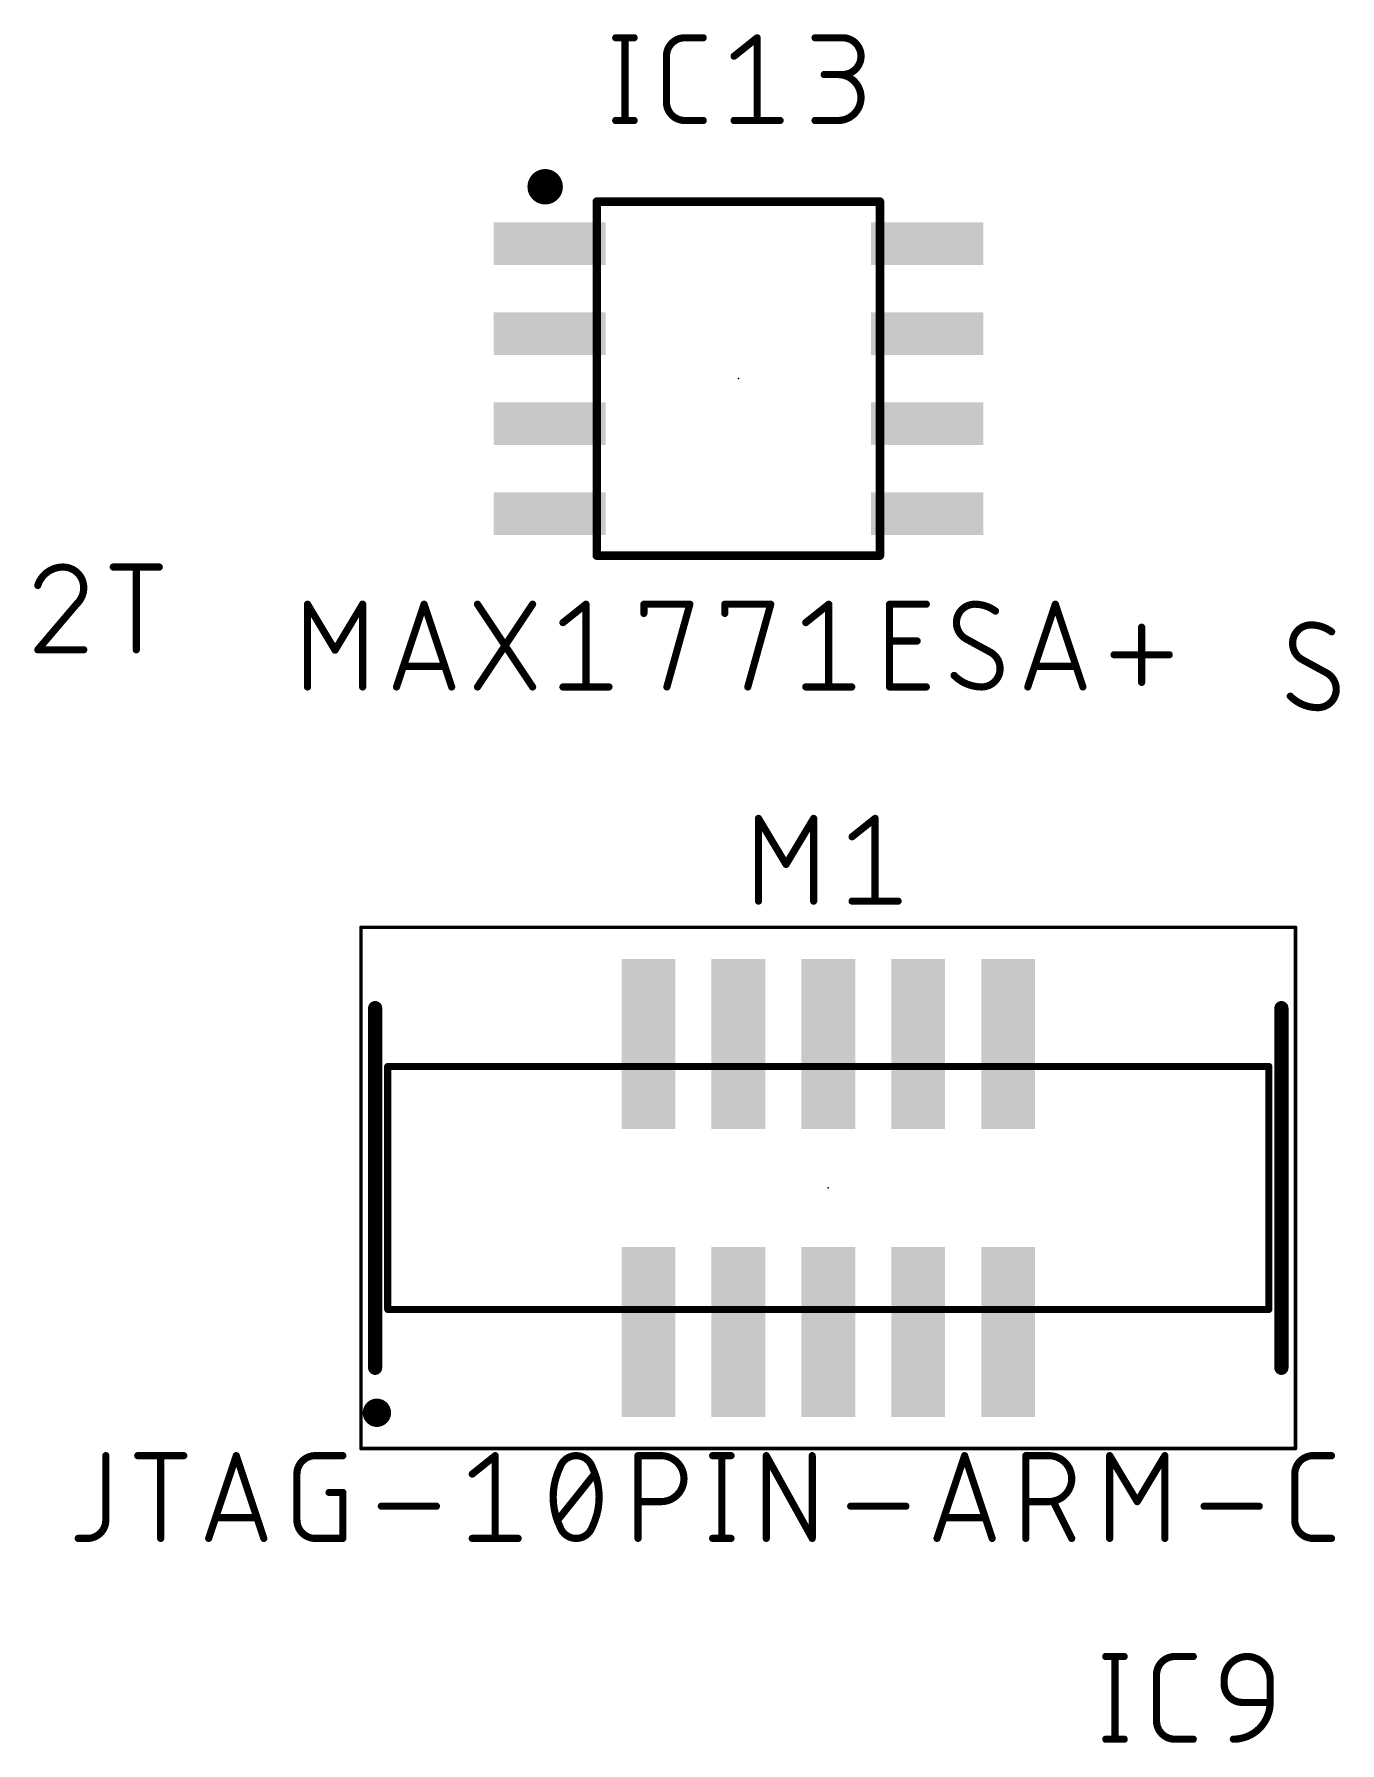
# Model space of a CAD drawing. Extents: x -104 to 160, y 0 to 118.
# Drawn here: x -44.24 to -25.8, y 65.82 to 89.95 of the extents above; entities that cross this region are included whole.
import ezdxf

# ---------------------------------------------------------------- set-up
doc = ezdxf.new("R2010")
doc.units = 0
for name, color, linetype in [('1', 12, 'CONTINUOUS'), ('21', 253, 'CONTINUOUS'), ('23', 53, 'CONTINUOUS'), ('25', 253, 'CONTINUOUS'), ('27', 253, 'CONTINUOUS'), ('39', 12, 'CONTINUOUS'), ('51', 253, 'CONTINUOUS')]:
    doc.layers.add(name, color=color, linetype=linetype)

# ---------------------------------------------------------------- blocks, each defined once
blk = doc.blocks.new('RECT')
blk.add_solid([(-0.5, -0.5), (0.5, -0.5), (-0.5, 0.5), (0.5, 0.5)])

msp = doc.modelspace()

# ---------------------------------------------------------------- linework, layer by layer
at = {"layer": '21'}
for points, const_width in [([(-37.0188, 87.6749, 1), (-37.0188, 87.9249, 1), (-37.0188, 87.6749)], 0.25), ([(-36.26, 87.59, 1), (-36.32, 87.59)], 0.06), ([(-36.29, 87.62, 1), (-36.29, 87.56)], 0.06), ([(-32.26, 87.59, 1), (-32.32, 87.59)], 0.06), ([(-32.29, 87.56, 1), (-32.29, 87.62)], 0.06), ([(-36.32, 87.5499, 1), (-36.26, 87.5499)], 0.06), ([(-32.32, 87.5499, 1), (-32.26, 87.5499)], 0.06), ([(-36.26, 82.6301, 1), (-36.32, 82.6301)], 0.06), ([(-36.29, 82.62, 1), (-36.29, 82.56)], 0.06), ([(-36.32, 82.59, 1), (-36.26, 82.59)], 0.06), ([(-32.26, 82.6301, 1), (-32.32, 82.6301)], 0.06), ([(-32.32, 82.59, 1), (-32.26, 82.59)], 0.06), ([(-32.29, 82.56, 1), (-32.29, 82.62)], 0.06), ([(-39.37, 76.2, 1), (-39.47, 76.2)], 0.1), ([(-26.57, 76.2, 1), (-26.67, 76.2)], 0.1), ([(-39.47, 71.12, 1), (-39.37, 71.12)], 0.1), ([(-26.67, 71.12, 1), (-26.57, 71.12)], 0.1), ([(-39.3954, 70.385, 1), (-39.3954, 70.585, 1), (-39.3954, 70.385)], 0.2)]:
    msp.add_lwpolyline(points, format="xyb", dxfattribs=dict(at, const_width=const_width))
for points, const_width in [([(-36.29, 87.5499), (-36.29, 87.59)], 0.12), ([(-36.29, 87.59), (-32.29, 87.59)], 0.12), ([(-32.29, 87.59), (-32.29, 87.5499)], 0.12), ([(-36.29, 82.6301), (-36.29, 82.59)], 0.12), ([(-36.29, 82.59), (-32.29, 82.59)], 0.12), ([(-32.29, 82.59), (-32.29, 82.6301)], 0.12), ([(-39.42, 76.2), (-39.42, 71.12)], 0.2), ([(-26.62, 71.12), (-26.62, 76.2)], 0.2)]:
    msp.add_lwpolyline(points, dxfattribs=dict(at, const_width=const_width))
at = {"layer": '23'}
for p in [(-34.29, 85.09), (-33.02, 73.66)]:
    msp.add_point(p, dxfattribs=at)
at = {"layer": '25', "const_width": 0.1016}
for points in [[(-36.0221, 89.9041), (-35.7625, 89.9041)], [(-35.8923, 89.9041), (-35.8923, 88.7357)], [(-35.0461, 89.9041), (-34.7865, 89.9041)], [(-34.35, 89.6445), (-34.0254, 89.9041)], [(-34.0254, 89.9041), (-34.0254, 88.7357)], [(-33.207, 89.9041), (-32.8175, 89.9041)], [(-35.3058, 88.9953), (-35.3058, 89.6445)], [(-32.8175, 89.3848), (-33.0772, 89.3848)], [(-36.0221, 88.7357), (-35.7625, 88.7357)], [(-34.7865, 88.7357), (-35.0461, 88.7357)], [(-34.35, 88.7357), (-33.7009, 88.7357)], [(-33.207, 88.7357), (-32.8824, 88.7357)], [(-34.0057, 77.7108), (-34.0057, 78.8792)], [(-34.0057, 78.8792), (-33.6162, 78.2301)], [(-33.6162, 78.2301), (-33.2267, 78.8792)], [(-33.2267, 78.8792), (-33.2267, 77.7108)], [(-32.6835, 78.6196), (-32.3589, 78.8792)], [(-32.3589, 78.8792), (-32.3589, 77.7108)], [(-32.6835, 77.7108), (-32.0343, 77.7108)], [(-29.1006, 67.0428), (-28.841, 67.0428)], [(-28.9708, 67.0428), (-28.9708, 65.8744)], [(-28.1246, 67.0428), (-27.865, 67.0428)], [(-28.3843, 66.134), (-28.3843, 66.7832)], [(-27.4285, 66.6533), (-27.4285, 66.7182)], [(-26.7794, 66.7182), (-26.7794, 66.3937)], [(-26.7794, 66.3937), (-27.1688, 66.3937)], [(-29.1006, 65.8744), (-28.841, 65.8744)], [(-27.865, 65.8744), (-28.1246, 65.8744)]]:
    msp.add_lwpolyline(points, dxfattribs=at)
at = {"layer": '25'}
for points, const_width in [([(-36.0221, 89.9295, 1), (-36.0221, 89.8787)], 0.0508), ([(-35.8669, 89.9041, 1), (-35.9177, 89.9041)], 0.0508), ([(-35.7625, 89.8787, 1), (-35.7625, 89.9295)], 0.0508), ([(-35.0461, 89.9041, 0.4142), (-35.3058, 89.6445)], 0.1016), ([(-35.0461, 89.9295, 1), (-35.0461, 89.8787)], 0.0508), ([(-35.0461, 89.8787, 1), (-35.0461, 89.9295)], 0.0508), ([(-34.7865, 89.8787, 1), (-34.7865, 89.9295)], 0.0508), ([(-34, 89.9041, 1), (-34.0508, 89.9041)], 0.0508), ([(-34.0095, 89.8843, 1), (-34.0413, 89.9239)], 0.0508), ([(-33.207, 89.9295, 1), (-33.207, 89.8787)], 0.0508), ([(-32.8175, 89.3848, 1), (-32.8175, 89.9041)], 0.1016), ([(-32.8175, 89.9295, 1), (-32.8175, 89.8787)], 0.0508), ([(-32.8175, 89.8787, 1), (-32.8175, 89.9295)], 0.0508), ([(-35.2804, 89.6445, 1), (-35.3312, 89.6445)], 0.0508), ([(-35.3312, 89.6445, 1), (-35.2804, 89.6445)], 0.0508), ([(-34.3658, 89.6643, 1), (-34.3341, 89.6246)], 0.0508), ([(-33.0772, 89.4102, 1), (-33.0772, 89.3594)], 0.0508), ([(-32.8824, 88.7357, 1), (-32.8824, 89.3848)], 0.1016), ([(-32.8824, 89.4102, 1), (-32.8824, 89.3594)], 0.0508), ([(-32.8175, 89.4102, 1), (-32.8175, 89.3594)], 0.0508), ([(-32.8175, 89.3594, 1), (-32.8175, 89.4102)], 0.0508), ([(-35.3058, 88.9953, 0.4142), (-35.0461, 88.7357)], 0.1016), ([(-35.2804, 88.9953, 1), (-35.3312, 88.9953)], 0.0508), ([(-35.3312, 88.9953, 1), (-35.2804, 88.9953)], 0.0508), ([(-36.0221, 88.7611, 1), (-36.0221, 88.7103)], 0.0508), ([(-35.9177, 88.7357, 1), (-35.8669, 88.7357)], 0.0508), ([(-35.7625, 88.7103, 1), (-35.7625, 88.7611)], 0.0508), ([(-35.0461, 88.7611, 1), (-35.0461, 88.7103)], 0.0508), ([(-35.0461, 88.7103, 1), (-35.0461, 88.7611)], 0.0508), ([(-34.7865, 88.7103, 1), (-34.7865, 88.7611)], 0.0508), ([(-34.35, 88.7611, 1), (-34.35, 88.7103)], 0.0508), ([(-34.0508, 88.7357, 1), (-34, 88.7357)], 0.0508), ([(-33.7009, 88.7103, 1), (-33.7009, 88.7611)], 0.0508), ([(-33.207, 88.7611, 1), (-33.207, 88.7103)], 0.0508), ([(-32.8824, 88.7611, 1), (-32.8824, 88.7103)], 0.0508), ([(-32.8824, 88.7103, 1), (-32.8824, 88.7611)], 0.0508), ([(-33.9803, 78.8792, 1), (-34.0311, 78.8792)], 0.0508), ([(-33.9839, 78.8923, 1), (-34.0274, 78.8661)], 0.0508), ([(-33.2013, 78.8792, 1), (-33.2521, 78.8792)], 0.0508), ([(-33.2049, 78.8661, 1), (-33.2485, 78.8923)], 0.0508), ([(-32.3335, 78.8792, 1), (-32.3843, 78.8792)], 0.0508), ([(-32.343, 78.8594, 1), (-32.3748, 78.899)], 0.0508), ([(-32.6993, 78.6394, 1), (-32.6676, 78.5997)], 0.0508), ([(-33.638, 78.2432, 1), (-33.5944, 78.217)], 0.0508), ([(-33.638, 78.217, 1), (-33.5944, 78.2432)], 0.0508), ([(-34.0311, 77.7108, 1), (-33.9803, 77.7108)], 0.0508), ([(-33.2521, 77.7108, 1), (-33.2013, 77.7108)], 0.0508), ([(-32.6835, 77.7362, 1), (-32.6835, 77.6854)], 0.0508), ([(-32.3843, 77.7108, 1), (-32.3335, 77.7108)], 0.0508), ([(-32.0343, 77.6854, 1), (-32.0343, 77.7362)], 0.0508), ([(-29.1006, 67.0682, 1), (-29.1006, 67.0174)], 0.0508), ([(-28.9454, 67.0428, 1), (-28.9962, 67.0428)], 0.0508), ([(-28.841, 67.0174, 1), (-28.841, 67.0682)], 0.0508), ([(-28.1246, 67.0428, 0.4142), (-28.3843, 66.7832)], 0.1016), ([(-28.1246, 67.0682, 1), (-28.1246, 67.0174)], 0.0508), ([(-28.1246, 67.0174, 1), (-28.1246, 67.0682)], 0.0508), ([(-27.865, 67.0174, 1), (-27.865, 67.0682)], 0.0508), ([(-26.7794, 66.7182, 1), (-27.4285, 66.7182)], 0.1016), ([(-28.3589, 66.7832, 1), (-28.4097, 66.7832)], 0.0508), ([(-28.4097, 66.7832, 1), (-28.3589, 66.7832)], 0.0508), ([(-27.4031, 66.7182, 1), (-27.4539, 66.7182)], 0.0508), ([(-27.4539, 66.7182, 1), (-27.4031, 66.7182)], 0.0508), ([(-27.4285, 66.6533, 0.4142), (-27.1688, 66.3937)], 0.1016), ([(-27.4031, 66.6533, 1), (-27.4539, 66.6533)], 0.0508), ([(-27.4539, 66.6533, 1), (-27.4031, 66.6533)], 0.0508), ([(-26.754, 66.7182, 1), (-26.8048, 66.7182)], 0.0508), ([(-26.8048, 66.7182, 1), (-26.754, 66.7182)], 0.0508), ([(-27.2987, 65.8744, 0.4142), (-26.7794, 66.3937)], 0.1016), ([(-27.1688, 66.4191, 1), (-27.1688, 66.3683)], 0.0508), ([(-27.1688, 66.3683, 1), (-27.1688, 66.4191)], 0.0508), ([(-26.754, 66.3937, 1), (-26.8048, 66.3937)], 0.0508), ([(-26.8048, 66.3937, 1), (-26.754, 66.3937)], 0.0508), ([(-26.7794, 66.3683, 1), (-26.7794, 66.4191)], 0.0508), ([(-28.3843, 66.134, 0.4142), (-28.1246, 65.8744)], 0.1016), ([(-28.3589, 66.134, 1), (-28.4097, 66.134)], 0.0508), ([(-28.4097, 66.134, 1), (-28.3589, 66.134)], 0.0508), ([(-29.1006, 65.8998, 1), (-29.1006, 65.849)], 0.0508), ([(-28.9962, 65.8744, 1), (-28.9454, 65.8744)], 0.0508), ([(-28.841, 65.849, 1), (-28.841, 65.8998)], 0.0508), ([(-28.1246, 65.8998, 1), (-28.1246, 65.849)], 0.0508), ([(-28.1246, 65.849, 1), (-28.1246, 65.8998)], 0.0508), ([(-27.865, 65.849, 1), (-27.865, 65.8998)], 0.0508), ([(-27.2987, 65.8998, 1), (-27.2987, 65.849)], 0.0508)]:
    msp.add_lwpolyline(points, format="xyb", dxfattribs=dict(at, const_width=const_width))
at = {"layer": '27'}
for points, const_width in [([(-43.8281, 82.4292, 0.3252), (-44.1851, 82.1696)], 0.1016), ([(-43.536, 82.1371, 0.4142), (-43.8281, 82.4292)], 0.1016), ([(-43.8281, 82.4546, 1), (-43.8281, 82.4038)], 0.0508), ([(-43.8281, 82.4038, 1), (-43.8281, 82.4546)], 0.0508), ([(-43.1183, 82.4546, 1), (-43.1183, 82.4038)], 0.0508), ([(-42.7684, 82.4292, 1), (-42.8192, 82.4292)], 0.0508), ([(-42.4692, 82.4038, 1), (-42.4692, 82.4546)], 0.0508), ([(-44.2093, 82.1774, 1), (-44.161, 82.1617)], 0.0508), ([(-43.6334, 81.9099, 0.2053), (-43.536, 82.1371)], 0.1016), ([(-43.5106, 82.1371, 1), (-43.5614, 82.1371)], 0.0508), ([(-43.5614, 82.1371, 1), (-43.5106, 82.1371)], 0.0508), ([(-43.6509, 81.9283, 1), (-43.6159, 81.8915)], 0.0508), ([(-43.614, 81.8935, 1), (-43.6528, 81.9264)], 0.0508), ([(-40.35, 81.9042, 1), (-40.4008, 81.9042)], 0.0508), ([(-40.3536, 81.9173, 1), (-40.3972, 81.8911)], 0.0508), ([(-39.5711, 81.9042, 1), (-39.6219, 81.9042)], 0.0508), ([(-39.5747, 81.8911, 1), (-39.6183, 81.9173)], 0.0508), ([(-38.7045, 81.9122, 1), (-38.7527, 81.8962)], 0.0508), ([(-38.7045, 81.8962, 1), (-38.7527, 81.9122)], 0.0508), ([(-37.954, 81.9183, 1), (-37.9962, 81.8901)], 0.0508), ([(-37.175, 81.8901, 1), (-37.2173, 81.9183)], 0.0508), ([(-36.4172, 81.9042, 1), (-36.468, 81.9042)], 0.0508), ([(-36.4268, 81.8844, 1), (-36.4585, 81.924)], 0.0508), ([(-35.5988, 81.9042, 1), (-35.6496, 81.9042)], 0.0508), ([(-35.6242, 81.9296, 1), (-35.6242, 81.8788)], 0.0508), ([(-34.9506, 81.8974, 1), (-34.9996, 81.911)], 0.0508), ([(-34.9751, 81.8788, 1), (-34.9751, 81.9296)], 0.0508), ([(-34.4558, 81.9042, 1), (-34.5066, 81.9042)], 0.0508), ([(-34.4812, 81.9296, 1), (-34.4812, 81.8788)], 0.0508), ([(-33.8076, 81.8974, 1), (-33.8566, 81.911)], 0.0508), ([(-33.8321, 81.8788, 1), (-33.8321, 81.9296)], 0.0508), ([(-32.9883, 81.9042, 1), (-33.0391, 81.9042)], 0.0508), ([(-32.9978, 81.8844, 1), (-33.0295, 81.924)], 0.0508), ([(-32.1295, 81.9042, 1), (-32.1803, 81.9042)], 0.0508), ([(-32.1549, 81.9296, 1), (-32.1549, 81.8788)], 0.0508), ([(-31.6356, 81.8788, 1), (-31.6356, 81.9296)], 0.0508), ([(-30.9506, 81.9042, 0.4142), (-31.2103, 81.6446)], 0.1016), ([(-30.6585, 81.8068, 0.1623), (-30.9506, 81.9042)], 0.1016), ([(-30.9506, 81.9296, 1), (-30.9506, 81.8788)], 0.0508), ([(-30.9506, 81.8788, 1), (-30.9506, 81.9296)], 0.0508), ([(-30.6737, 81.7865, 1), (-30.6433, 81.8272)], 0.0508), ([(-29.7892, 81.9122, 1), (-29.8374, 81.8962)], 0.0508), ([(-29.7892, 81.8962, 1), (-29.8374, 81.9122)], 0.0508), ([(-36.7831, 81.6644, 1), (-36.7513, 81.6247)], 0.0508), ([(-35.6496, 81.7744, 1), (-35.5988, 81.7744)], 0.0508), ([(-34.5066, 81.7744, 1), (-34.4558, 81.7744)], 0.0508), ([(-33.3541, 81.6644, 1), (-33.3223, 81.6247)], 0.0508), ([(-31.2103, 81.6446, 0.2656), (-31.0804, 81.4174)], 0.1016), ([(-31.1849, 81.6446, 1), (-31.2357, 81.6446)], 0.0508), ([(-31.2357, 81.6446, 1), (-31.1849, 81.6446)], 0.0508), ([(-28.5687, 81.5796, 1), (-28.6195, 81.5796)], 0.0508), ([(-26.2029, 81.6118, 0.4142), (-26.4626, 81.3522)], 0.1016), ([(-25.9108, 81.5144, 0.1623), (-26.2029, 81.6118)], 0.1016), ([(-26.2029, 81.6372, 1), (-26.2029, 81.5864)], 0.0508), ([(-26.2029, 81.5864, 1), (-26.2029, 81.6372)], 0.0508), ([(-32.1549, 81.4103, 1), (-32.1549, 81.3595)], 0.0508), ([(-31.7654, 81.3595, 1), (-31.7654, 81.4103)], 0.0508), ([(-31.0683, 81.4397, 1), (-31.0926, 81.3951)], 0.0508), ([(-31.0933, 81.3955, 1), (-31.0675, 81.4392)], 0.0508), ([(-26.4626, 81.3522, 0.2656), (-26.3327, 81.125)], 0.1016), ([(-26.4372, 81.3522, 1), (-26.488, 81.3522)], 0.0508), ([(-26.488, 81.3522, 1), (-26.4372, 81.3522)], 0.0508), ([(-25.926, 81.4941, 1), (-25.8956, 81.5348)], 0.0508), ([(-44.2045, 81.2773, 1), (-44.1658, 81.2443)], 0.0508), ([(-44.1851, 81.2862, 1), (-44.1851, 81.2354)], 0.0508), ([(-43.536, 81.2354, 1), (-43.536, 81.2862)], 0.0508), ([(-42.8192, 81.2608, 1), (-42.7684, 81.2608)], 0.0508), ([(-40.0077, 81.2682, 1), (-39.9642, 81.242)], 0.0508), ([(-40.0077, 81.242, 1), (-39.9642, 81.2682)], 0.0508), ([(-30.5936, 80.9954, 0.2656), (-30.7234, 81.2226)], 0.1016), ([(-30.7105, 81.2445, 1), (-30.7363, 81.2007)], 0.0508), ([(-30.7356, 81.2003, 1), (-30.7113, 81.2449)], 0.0508), ([(-28.9835, 81.2156, 1), (-28.9835, 81.1648)], 0.0508), ([(-28.2046, 81.1648, 1), (-28.2046, 81.2156)], 0.0508), ([(-26.3206, 81.1473, 1), (-26.3449, 81.1027)], 0.0508), ([(-26.3456, 81.1031, 1), (-26.3198, 81.1468)], 0.0508), ([(-39.0207, 81.0533, 1), (-39.0207, 81.0025)], 0.0508), ([(-38.4365, 81.0025, 1), (-38.4365, 81.0533)], 0.0508), ([(-31.2427, 80.8981, 0.2), (-30.8532, 80.7358)], 0.1016), ([(-31.2247, 80.916, 1), (-31.2607, 80.8802)], 0.0508), ([(-30.8532, 80.7358, 0.4142), (-30.5936, 80.9954)], 0.1016), ([(-30.5682, 80.9954, 1), (-30.619, 80.9954)], 0.0508), ([(-30.619, 80.9954, 1), (-30.5682, 80.9954)], 0.0508), ([(-30.1054, 81.0533, 1), (-30.1054, 81.0025)], 0.0508), ([(-29.5212, 81.0025, 1), (-29.5212, 81.0533)], 0.0508), ([(-25.8459, 80.703, 0.2656), (-25.9757, 80.9302)], 0.1016), ([(-25.9628, 80.9521, 1), (-25.9886, 80.9083)], 0.0508), ([(-25.9879, 80.9079, 1), (-25.9636, 80.9525)], 0.0508), ([(-40.4008, 80.7358, 1), (-40.35, 80.7358)], 0.0508), ([(-39.6219, 80.7358, 1), (-39.5711, 80.7358)], 0.0508), ([(-39.1422, 80.7438, 1), (-39.094, 80.7278)], 0.0508), ([(-38.3633, 80.7278, 1), (-38.3151, 80.7438)], 0.0508), ([(-37.9962, 80.7499, 1), (-37.954, 80.7217)], 0.0508), ([(-37.2173, 80.7217, 1), (-37.175, 80.7499)], 0.0508), ([(-36.7672, 80.7612, 1), (-36.7672, 80.7104)], 0.0508), ([(-36.468, 80.7358, 1), (-36.4172, 80.7358)], 0.0508), ([(-36.1181, 80.7104, 1), (-36.1181, 80.7612)], 0.0508), ([(-35.3241, 80.7426, 1), (-35.2752, 80.729)], 0.0508), ([(-34.1811, 80.7426, 1), (-34.1322, 80.729)], 0.0508), ([(-33.3382, 80.7612, 1), (-33.3382, 80.7104)], 0.0508), ([(-33.0391, 80.7358, 1), (-32.9883, 80.7358)], 0.0508), ([(-32.6891, 80.7104, 1), (-32.6891, 80.7612)], 0.0508), ([(-32.1549, 80.7612, 1), (-32.1549, 80.7104)], 0.0508), ([(-32.1803, 80.7358, 1), (-32.1295, 80.7358)], 0.0508), ([(-31.6356, 80.7104, 1), (-31.6356, 80.7612)], 0.0508), ([(-30.8532, 80.7612, 1), (-30.8532, 80.7104)], 0.0508), ([(-30.8532, 80.7104, 1), (-30.8532, 80.7612)], 0.0508), ([(-30.2268, 80.7438, 1), (-30.1786, 80.7278)], 0.0508), ([(-29.4479, 80.7278, 1), (-29.3997, 80.7438)], 0.0508), ([(-28.6195, 80.8007, 1), (-28.5687, 80.8007)], 0.0508), ([(-26.495, 80.6057, 0.2), (-26.1055, 80.4434)], 0.1016), ([(-26.477, 80.6236, 1), (-26.513, 80.5878)], 0.0508), ([(-26.1055, 80.4434, 0.4142), (-25.8459, 80.703)], 0.1016), ([(-25.8205, 80.703, 1), (-25.8713, 80.703)], 0.0508), ([(-25.8713, 80.703, 1), (-25.8205, 80.703)], 0.0508), ([(-26.1055, 80.4688, 1), (-26.1055, 80.418)], 0.0508), ([(-26.1055, 80.418, 1), (-26.1055, 80.4688)], 0.0508), ([(-43.1988, 69.8792, 1), (-43.2496, 69.8792)], 0.0508), ([(-42.7731, 69.9046, 1), (-42.7731, 69.8538)], 0.0508), ([(-42.4231, 69.8792, 1), (-42.4739, 69.8792)], 0.0508), ([(-42.124, 69.8538, 1), (-42.124, 69.9046)], 0.0508), ([(-41.3576, 69.8872, 1), (-41.4058, 69.8712)], 0.0508), ([(-41.3576, 69.8712, 1), (-41.4058, 69.8872)], 0.0508), ([(-40.2655, 69.8792, 0.4142), (-40.5252, 69.6196)], 0.1016), ([(-40.2655, 69.9046, 1), (-40.2655, 69.8538)], 0.0508), ([(-40.2655, 69.8538, 1), (-40.2655, 69.9046)], 0.0508), ([(-39.8761, 69.8538, 1), (-39.8761, 69.9046)], 0.0508), ([(-37.6987, 69.8792, 1), (-37.7495, 69.8792)], 0.0508), ([(-37.7083, 69.8594, 1), (-37.74, 69.899)], 0.0508), ([(-36.8083, 69.7169, 0.1139), (-36.9057, 69.295)], 0.1016), ([(-36.8324, 69.7252, 1), (-36.7843, 69.7087)], 0.0508), ([(-36.5811, 69.8792, 0.3205), (-36.8083, 69.7169)], 0.1016), ([(-36.7855, 69.7058, 1), (-36.8312, 69.7281)], 0.0508), ([(-36.354, 69.7169, 0.3205), (-36.5811, 69.8792)], 0.1016), ([(-36.5811, 69.9046, 1), (-36.5811, 69.8538)], 0.0508), ([(-36.5811, 69.8538, 1), (-36.5811, 69.9046)], 0.0508), ([(-36.3311, 69.7281, 1), (-36.3768, 69.7058)], 0.0508), ([(-36.2566, 69.295, 0.1139), (-36.354, 69.7169)], 0.1016), ([(-36.378, 69.7087, 1), (-36.3299, 69.7252)], 0.0508), ([(-35.6823, 69.8792, 1), (-35.7331, 69.8792)], 0.0508), ([(-35.7077, 69.9046, 1), (-35.7077, 69.8538)], 0.0508), ([(-35.3831, 69.2301, 1), (-35.3831, 69.8792)], 0.1016), ([(-35.3831, 69.9046, 1), (-35.3831, 69.8538)], 0.0508), ([(-35.3831, 69.8538, 1), (-35.3831, 69.9046)], 0.0508), ([(-34.6536, 69.9046, 1), (-34.6536, 69.8538)], 0.0508), ([(-34.4983, 69.8792, 1), (-34.5491, 69.8792)], 0.0508), ([(-34.3939, 69.8538, 1), (-34.3939, 69.9046)], 0.0508), ([(-33.8704, 69.8792, 1), (-33.9212, 69.8792)], 0.0508), ([(-33.8736, 69.8915, 1), (-33.918, 69.8669)], 0.0508), ([(-33.2213, 69.8792, 1), (-33.2721, 69.8792)], 0.0508), ([(-31.0707, 69.8872, 1), (-31.1188, 69.8712)], 0.0508), ([(-31.0707, 69.8712, 1), (-31.1188, 69.8872)], 0.0508), ([(-30.2054, 69.8792, 1), (-30.2562, 69.8792)], 0.0508), ([(-30.2308, 69.9046, 1), (-30.2308, 69.8538)], 0.0508), ([(-29.9063, 69.2301, 1), (-29.9063, 69.8792)], 0.1016), ([(-29.9063, 69.9046, 1), (-29.9063, 69.8538)], 0.0508), ([(-29.9063, 69.8538, 1), (-29.9063, 69.9046)], 0.0508), ([(-29.0204, 69.8792, 1), (-29.0712, 69.8792)], 0.0508), ([(-29.024, 69.8923, 1), (-29.0676, 69.8661)], 0.0508), ([(-28.2415, 69.8792, 1), (-28.2923, 69.8792)], 0.0508), ([(-28.2451, 69.8661, 1), (-28.2887, 69.8923)], 0.0508), ([(-26.1719, 69.8792, 0.4142), (-26.4315, 69.6196)], 0.1016), ([(-26.1719, 69.9046, 1), (-26.1719, 69.8538)], 0.0508), ([(-26.1719, 69.8538, 1), (-26.1719, 69.9046)], 0.0508), ([(-25.9122, 69.8538, 1), (-25.9122, 69.9046)], 0.0508), ([(-40.4998, 69.6196, 1), (-40.5506, 69.6196)], 0.0508), ([(-40.5506, 69.6196, 1), (-40.4998, 69.6196)], 0.0508), ([(-38.0646, 69.6394, 1), (-38.0328, 69.5997)], 0.0508), ([(-36.3017, 69.6037, 1), (-36.3413, 69.6354)], 0.0508), ([(-26.4061, 69.6196, 1), (-26.4569, 69.6196)], 0.0508), ([(-26.4569, 69.6196, 1), (-26.4061, 69.6196)], 0.0508), ([(-40.0708, 69.3853, 1), (-40.0708, 69.3345)], 0.0508), ([(-39.8507, 69.3599, 1), (-39.9015, 69.3599)], 0.0508), ([(-39.8761, 69.3345, 1), (-39.8761, 69.3853)], 0.0508), ([(-36.9057, 69.295, 0.1139), (-36.8083, 68.8731)], 0.1016), ([(-36.8803, 69.295, 1), (-36.9311, 69.295)], 0.0508), ([(-36.9311, 69.295, 1), (-36.8803, 69.295)], 0.0508), ([(-36.354, 68.8731, 0.1139), (-36.2566, 69.295)], 0.1016), ([(-36.2312, 69.295, 1), (-36.282, 69.295)], 0.0508), ([(-36.282, 69.295, 1), (-36.2312, 69.295)], 0.0508), ([(-35.7077, 69.2555, 1), (-35.7077, 69.2047)], 0.0508), ([(-35.3831, 69.2555, 1), (-35.3831, 69.2047)], 0.0508), ([(-35.3831, 69.2047, 1), (-35.3831, 69.2555)], 0.0508), ([(-30.2308, 69.2555, 1), (-30.2308, 69.2047)], 0.0508), ([(-29.9063, 69.2555, 1), (-29.9063, 69.2047)], 0.0508), ([(-29.9063, 69.2047, 1), (-29.9063, 69.2555)], 0.0508), ([(-29.8187, 69.2414, 1), (-29.8641, 69.2187)], 0.0508), ([(-28.6781, 69.2432, 1), (-28.6346, 69.217)], 0.0508), ([(-28.6781, 69.217, 1), (-28.6346, 69.2432)], 0.0508), ([(-43.4839, 68.7108, 0.4142), (-43.2242, 68.9704)], 0.1016), ([(-43.1988, 68.9704, 1), (-43.2496, 68.9704)], 0.0508), ([(-41.6738, 69.0283, 1), (-41.6738, 68.9775)], 0.0508), ([(-41.0896, 68.9775, 1), (-41.0896, 69.0283)], 0.0508), ([(-40.5252, 68.9704, 0.4142), (-40.2655, 68.7108)], 0.1016), ([(-40.4998, 68.9704, 1), (-40.5506, 68.9704)], 0.0508), ([(-39.3328, 69.1906, 1), (-39.3328, 69.1398)], 0.0508), ([(-38.5539, 69.1398, 1), (-38.5539, 69.1906)], 0.0508), ([(-32.7034, 69.1906, 1), (-32.7034, 69.1398)], 0.0508), ([(-31.9245, 69.1398, 1), (-31.9245, 69.1906)], 0.0508), ([(-31.3869, 69.0283, 1), (-31.3869, 68.9775)], 0.0508), ([(-30.8026, 68.9775, 1), (-30.8026, 69.0283)], 0.0508), ([(-27.7123, 69.1906, 1), (-27.7123, 69.1398)], 0.0508), ([(-26.9334, 69.1398, 1), (-26.9334, 69.1906)], 0.0508), ([(-26.4315, 68.9704, 0.4142), (-26.1719, 68.7108)], 0.1016), ([(-26.4061, 68.9704, 1), (-26.4569, 68.9704)], 0.0508), ([(-43.2496, 68.9704, 1), (-43.1988, 68.9704)], 0.0508), ([(-40.5506, 68.9704, 1), (-40.4998, 68.9704)], 0.0508), ([(-36.8606, 68.9863, 1), (-36.821, 68.9546)], 0.0508), ([(-36.7843, 68.8813, 1), (-36.8324, 68.8648)], 0.0508), ([(-36.8083, 68.8731, 0.3205), (-36.5811, 68.7108)], 0.1016), ([(-36.8312, 68.8619, 1), (-36.7855, 68.8842)], 0.0508), ([(-36.5811, 68.7108, 0.3205), (-36.354, 68.8731)], 0.1016), ([(-36.3768, 68.8842, 1), (-36.3311, 68.8619)], 0.0508), ([(-36.3299, 68.8648, 1), (-36.378, 68.8813)], 0.0508), ([(-26.4569, 68.9704, 1), (-26.4061, 68.9704)], 0.0508), ([(-43.6137, 68.7362, 1), (-43.6137, 68.6854)], 0.0508), ([(-43.4839, 68.7362, 1), (-43.4839, 68.6854)], 0.0508), ([(-43.4839, 68.6854, 1), (-43.4839, 68.7362)], 0.0508), ([(-42.4739, 68.7108, 1), (-42.4231, 68.7108)], 0.0508), ([(-41.7953, 68.7188, 1), (-41.7471, 68.7028)], 0.0508), ([(-41.0164, 68.7028, 1), (-40.9682, 68.7188)], 0.0508), ([(-40.2655, 68.7362, 1), (-40.2655, 68.6854)], 0.0508), ([(-40.2655, 68.6854, 1), (-40.2655, 68.7362)], 0.0508), ([(-39.9015, 68.7108, 1), (-39.8507, 68.7108)], 0.0508), ([(-39.8761, 68.6854, 1), (-39.8761, 68.7362)], 0.0508), ([(-38.0487, 68.7362, 1), (-38.0487, 68.6854)], 0.0508), ([(-37.7495, 68.7108, 1), (-37.6987, 68.7108)], 0.0508), ([(-37.3996, 68.6854, 1), (-37.3996, 68.7362)], 0.0508), ([(-36.5811, 68.7362, 1), (-36.5811, 68.6854)], 0.0508), ([(-36.5811, 68.6854, 1), (-36.5811, 68.7362)], 0.0508), ([(-35.7331, 68.7108, 1), (-35.6823, 68.7108)], 0.0508), ([(-34.6536, 68.7362, 1), (-34.6536, 68.6854)], 0.0508), ([(-34.5491, 68.7108, 1), (-34.4983, 68.7108)], 0.0508), ([(-34.3939, 68.6854, 1), (-34.3939, 68.7362)], 0.0508), ([(-33.9212, 68.7108, 1), (-33.8704, 68.7108)], 0.0508), ([(-33.2721, 68.7108, 1), (-33.2213, 68.7108)], 0.0508), ([(-33.2689, 68.6985, 1), (-33.2245, 68.7231)], 0.0508), ([(-31.5083, 68.7188, 1), (-31.4601, 68.7028)], 0.0508), ([(-30.7294, 68.7028, 1), (-30.6812, 68.7188)], 0.0508), ([(-30.2562, 68.7108, 1), (-30.2054, 68.7108)], 0.0508), ([(-29.6045, 68.6994, 1), (-29.559, 68.7222)], 0.0508), ([(-29.0712, 68.7108, 1), (-29.0204, 68.7108)], 0.0508), ([(-28.2923, 68.7108, 1), (-28.2415, 68.7108)], 0.0508), ([(-26.1719, 68.7362, 1), (-26.1719, 68.6854)], 0.0508), ([(-26.1719, 68.6854, 1), (-26.1719, 68.7362)], 0.0508), ([(-25.9122, 68.6854, 1), (-25.9122, 68.7362)], 0.0508)]:
    msp.add_lwpolyline(points, format="xyb", dxfattribs=dict(at, const_width=const_width))
at = {"layer": '27', "const_width": 0.1016}
for points in [[(-43.1183, 82.4292), (-42.4692, 82.4292)], [(-42.7938, 81.2608), (-42.7938, 82.4292)], [(-43.6334, 81.9099), (-44.1851, 81.2608)], [(-40.3754, 80.7358), (-40.3754, 81.9042)], [(-40.3754, 81.9042), (-39.9859, 81.2551)], [(-39.9859, 81.2551), (-39.5965, 81.9042)], [(-39.5965, 81.9042), (-39.5965, 80.7358)], [(-39.1181, 80.7358), (-38.7286, 81.9042)], [(-38.7286, 81.9042), (-38.3392, 80.7358)], [(-37.9751, 80.7358), (-37.1962, 81.9042)], [(-37.9751, 81.9042), (-37.1962, 80.7358)], [(-36.7672, 81.6446), (-36.4426, 81.9042)], [(-36.4426, 81.9042), (-36.4426, 80.7358)], [(-35.6242, 81.7744), (-35.6242, 81.9042)], [(-35.6242, 81.9042), (-34.9751, 81.9042)], [(-34.9751, 81.9042), (-35.2996, 80.7358)], [(-34.4812, 81.7744), (-34.4812, 81.9042)], [(-34.4812, 81.9042), (-33.8321, 81.9042)], [(-33.8321, 81.9042), (-34.1566, 80.7358)], [(-33.3382, 81.6446), (-33.0137, 81.9042)], [(-33.0137, 81.9042), (-33.0137, 80.7358)], [(-32.1549, 80.7358), (-32.1549, 81.9042)], [(-32.1549, 81.9042), (-31.6356, 81.9042)], [(-30.2027, 80.7358), (-29.8133, 81.9042)], [(-29.8133, 81.9042), (-29.4238, 80.7358)], [(-28.5941, 80.8007), (-28.5941, 81.5796)], [(-32.1549, 81.3849), (-31.7654, 81.3849)], [(-30.7234, 81.2226), (-31.0804, 81.4174)], [(-44.1851, 81.2608), (-43.536, 81.2608)], [(-28.9835, 81.1902), (-28.2046, 81.1902)], [(-25.9757, 80.9302), (-26.3327, 81.125)], [(-38.4365, 81.0279), (-39.0207, 81.0279)], [(-29.5212, 81.0279), (-30.1054, 81.0279)], [(-36.7672, 80.7358), (-36.1181, 80.7358)], [(-33.3382, 80.7358), (-32.6891, 80.7358)], [(-31.6356, 80.7358), (-32.1549, 80.7358)], [(-43.2242, 69.8792), (-43.2242, 68.9704)], [(-42.7731, 69.8792), (-42.124, 69.8792)], [(-42.4485, 68.7108), (-42.4485, 69.8792)], [(-41.7712, 68.7108), (-41.3817, 69.8792)], [(-41.3817, 69.8792), (-40.9923, 68.7108)], [(-40.2655, 69.8792), (-39.8761, 69.8792)], [(-38.0487, 69.6196), (-37.7241, 69.8792)], [(-37.7241, 69.8792), (-37.7241, 68.7108)], [(-35.7077, 68.7108), (-35.7077, 69.8792)], [(-35.7077, 69.8792), (-35.3831, 69.8792)], [(-34.6536, 69.8792), (-34.3939, 69.8792)], [(-34.5237, 69.8792), (-34.5237, 68.7108)], [(-33.8958, 68.7108), (-33.8958, 69.8792)], [(-33.8958, 69.8792), (-33.2467, 68.7108)], [(-33.2467, 68.7108), (-33.2467, 69.8792)], [(-31.4842, 68.7108), (-31.0948, 69.8792)], [(-31.0948, 69.8792), (-30.7053, 68.7108)], [(-30.2308, 68.7108), (-30.2308, 69.8792)], [(-30.2308, 69.8792), (-29.9063, 69.8792)], [(-29.0458, 68.7108), (-29.0458, 69.8792)], [(-29.0458, 69.8792), (-28.6564, 69.2301)], [(-28.6564, 69.2301), (-28.2669, 69.8792)], [(-28.2669, 69.8792), (-28.2669, 68.7108)], [(-26.1719, 69.8792), (-25.9122, 69.8792)], [(-40.5252, 68.9704), (-40.5252, 69.6196)], [(-36.8408, 68.9704), (-36.3215, 69.6196)], [(-26.4315, 68.9704), (-26.4315, 69.6196)], [(-40.0708, 69.3599), (-39.8761, 69.3599)], [(-39.8761, 69.3599), (-39.8761, 68.7108)], [(-35.3831, 69.2301), (-35.7077, 69.2301)], [(-29.9063, 69.2301), (-30.2308, 69.2301)], [(-29.5817, 68.7108), (-29.8414, 69.2301)], [(-41.0896, 69.0029), (-41.6738, 69.0029)], [(-39.3328, 69.1652), (-38.5539, 69.1652)], [(-32.7034, 69.1652), (-31.9245, 69.1652)], [(-30.8026, 69.0029), (-31.3869, 69.0029)], [(-27.7123, 69.1652), (-26.9334, 69.1652)], [(-43.4839, 68.7108), (-43.6137, 68.7108)], [(-39.8761, 68.7108), (-40.2655, 68.7108)], [(-38.0487, 68.7108), (-37.3996, 68.7108)], [(-34.6536, 68.7108), (-34.3939, 68.7108)], [(-25.9122, 68.7108), (-26.1719, 68.7108)]]:
    msp.add_lwpolyline(points, dxfattribs=at)
at = {"layer": '39', "const_width": 0.05}
for points in [[(-39.62, 69.98), (-39.62, 77.34)], [(-39.62, 77.34), (-26.42, 77.34)], [(-26.42, 77.34), (-26.42, 69.98)], [(-26.42, 69.98), (-39.62, 69.98)]]:
    msp.add_lwpolyline(points, dxfattribs=at)
at = {"layer": '39', "const_width": 0.025}
for points in [[(-39.6075, 77.34, 1), (-39.6325, 77.34)], [(-39.62, 77.3525, 1), (-39.62, 77.3275)], [(-26.4075, 77.34, 1), (-26.4325, 77.34)], [(-26.42, 77.3275, 1), (-26.42, 77.3525)], [(-39.62, 69.9925, 1), (-39.62, 69.9675)], [(-39.6325, 69.98, 1), (-39.6075, 69.98)], [(-26.4325, 69.98, 1), (-26.4075, 69.98)], [(-26.42, 69.9675, 1), (-26.42, 69.9925)]]:
    msp.add_lwpolyline(points, format="xyb", dxfattribs=at)
at = {"layer": '51'}
for points, const_width in [([(-36.29, 82.59), (-36.29, 87.59)], 0.12), ([(-36.29, 87.59), (-32.29, 87.59)], 0.12), ([(-32.29, 87.59), (-32.29, 82.59)], 0.12), ([(-32.29, 82.59), (-36.29, 82.59)], 0.12), ([(-39.243, 71.945), (-39.243, 75.375)], 0.1), ([(-26.797, 75.375), (-39.243, 75.375)], 0.1), ([(-26.797, 71.945), (-26.797, 75.375)], 0.1), ([(-39.243, 71.945), (-26.797, 71.945)], 0.1)]:
    msp.add_lwpolyline(points, dxfattribs=dict(at, const_width=const_width))
for points, const_width in [([(-36.26, 87.59, 1), (-36.32, 87.59)], 0.06), ([(-36.29, 87.62, 1), (-36.29, 87.56)], 0.06), ([(-32.26, 87.59, 1), (-32.32, 87.59)], 0.06), ([(-32.29, 87.56, 1), (-32.29, 87.62)], 0.06), ([(-36.29, 82.62, 1), (-36.29, 82.56)], 0.06), ([(-36.32, 82.59, 1), (-36.26, 82.59)], 0.06), ([(-32.32, 82.59, 1), (-32.26, 82.59)], 0.06), ([(-32.29, 82.56, 1), (-32.29, 82.62)], 0.06), ([(-39.218, 75.375, 1), (-39.268, 75.375)], 0.05), ([(-39.243, 75.4, 1), (-39.243, 75.35)], 0.05), ([(-26.772, 75.375, 1), (-26.822, 75.375)], 0.05), ([(-26.797, 75.35, 1), (-26.797, 75.4)], 0.05), ([(-39.243, 71.97, 1), (-39.243, 71.92)], 0.05), ([(-39.268, 71.945, 1), (-39.218, 71.945)], 0.05), ([(-26.822, 71.945, 1), (-26.772, 71.945)], 0.05), ([(-26.797, 71.92, 1), (-26.797, 71.97)], 0.05), ([(-39.3954, 70.385, 1), (-39.3954, 70.585, 1), (-39.3954, 70.385)], 0.2)]:
    msp.add_lwpolyline(points, format="xyb", dxfattribs=dict(at, const_width=const_width))

# ---------------------------------------------------------------- block references
at = {"layer": '1'}
for p, xscale, yscale in [((-36.955, 86.995), 1.5854, 0.6019), ((-31.625, 86.995), 1.5854, 0.6019), ((-36.955, 85.725), 1.5854, 0.6019), ((-31.625, 85.725), 1.5854, 0.6019), ((-36.955, 84.455), 1.5854, 0.6019), ((-31.625, 84.455), 1.5854, 0.6019), ((-36.955, 83.185), 1.5854, 0.6019), ((-31.625, 83.185), 1.5854, 0.6019), ((-35.56, 75.695), 0.76, 2.4), ((-34.29, 75.695), 0.76, 2.4), ((-33.02, 75.695), 0.76, 2.4), ((-31.75, 75.695), 0.76, 2.4), ((-30.48, 75.695), 0.76, 2.4), ((-35.56, 71.625), 0.76, 2.4), ((-34.29, 71.625), 0.76, 2.4), ((-33.02, 71.625), 0.76, 2.4), ((-31.75, 71.625), 0.76, 2.4), ((-30.48, 71.625), 0.76, 2.4)]:
    msp.add_blockref('RECT', p, dxfattribs=dict(at, xscale=xscale, yscale=yscale))

doc.saveas('drawing.dxf')
